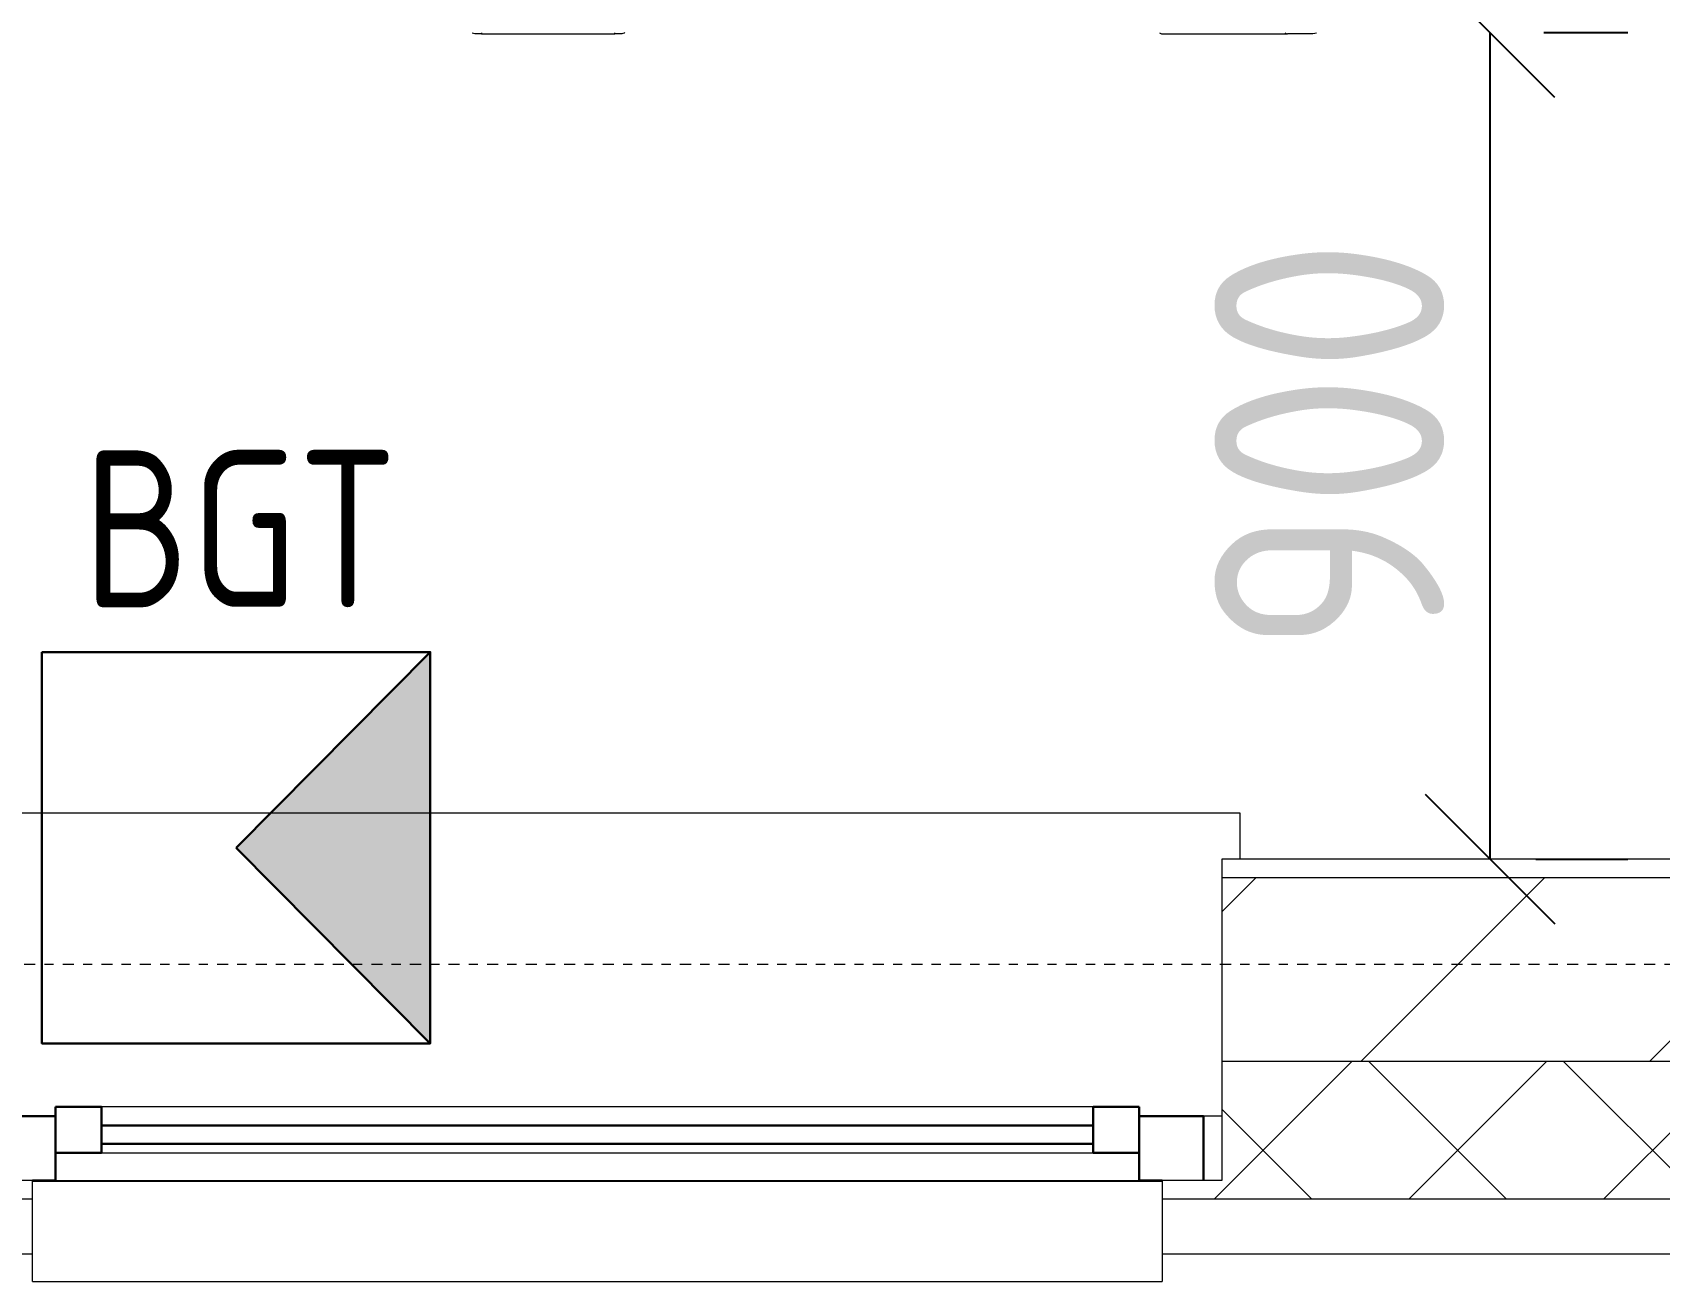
# Model space of a CAD drawing. Header units: millimetres. Extents: x -174154 to -170572, y -111302 to -109817.
# Drawn here: x -172527.14 to -172509.42, y -110625.09 to -110611.49 of the extents above; entities that cross this region are included whole.
import ezdxf

# ---------------------------------------------------------------- set-up
doc = ezdxf.new("R2010")
doc.units = ezdxf.units.MM
doc.linetypes.add('ACAD_ISO02W100', pattern=[15, 12, -3])
doc.linetypes.add('ADSK_Линия сетки', pattern=[21, 12, -3, 3, -3])
doc.layers.get('Defpoints').update_dxf_attribs({"color": 70})
for name, color, linetype, lineweight in [('!Подложка', 252, 'ACAD_ISO02W100', 25), ('Кабель ПС', 20, 'ACAD_ISO02W100', 30), ('Каркас_Импост', 7, 'Continuous', 18), ('Окна', 7, 'Continuous', 18), ('ОПС', 1, 'Continuous', 30), ('Оси', 7, 'Continuous', 9), ('Остекление', 7, 'Continuous', 30), ('Отлив', 7, 'Continuous', 18), ('Подоконник_Верхний брус', 7, 'Continuous', 18), ('ПС', 1, 'Continuous', 50), ('Размеры', 7, 'Continuous', 9), ('Специальное оборудование', 7, 'Continuous', 18), ('Стены разрез', 7, 'Continuous', 40), ('Стены штриховка', 7, 'Continuous', 18)]:
    doc.layers.add(name, color=color, linetype=linetype, lineweight=lineweight)
doc.styles.add('GOST Common', font='GOST Common.ttf', dxfattribs={"width": 0.9, "height": 250})
doc.styles.get("Standard").update_dxf_attribs({"font": 'GOST_A.TTF'})
doc.dimstyles.new('ADSK_Проверочный', dxfattribs={"dimscale": 304.8, "dimtxt": 251.4287490705518, "dimasz": 0.4639107611548557, "dimexe": 0.4921259842519685, "dimexo": 0.4921259842519685, "dimgap": 0.1640419947506562, "dimtad": 1, "dimdec": 0, "dimdsep": 46, "dimtxsty": 'GOST Common', "dimblk1": 'OBLIQUE', "dimblk2": 'OBLIQUE', "dimsah": 1, "dimcen": 0.09, "dimazin": 0, "dimtfac": 1, "dimtdec": 4, "dimtix": 1, "dimtmove": 0, "dimatfit": 3, "dimfxl": 1, "dimtvp": 1, "dimtolj": 1, "dimtzin": 0, "dimarcsym": 2})

# ---------------------------------------------------------------- blocks, each defined once
blk = doc.blocks.new('ИОО')
at = {"layer": 'Кабель ПС', "ltscale": 100}
h = blk.add_hatch(color=5, dxfattribs=at)
h.dxf.hatch_style = 1
h.paths.add_polyline_path([(-1.4210854715202e-14, 0), (184.7041002116166, -186.0909570144286), (184.7041002116166, 186.0909532448423)])
at = {"layer": 'ОПС', "color": 5, "ltscale": 100}
for p, q in [((184.7041002116166, 186.0909532448422), (0, 0)), ((0, 0), (184.7041002116166, -186.0909570144286))]:
    blk.add_line(p, q, dxfattribs=at)
blk.add_lwpolyline([(-184.704168090364, 186.0909532448422), (184.7041002116166, 186.0909532448422), (184.7041002116166, -186.0909570144286), (-184.704168090364, -186.0909570144286)], close=True, dxfattribs=at)
blk = doc.blocks.new('*U8')
at = {"layer": 'Кабель ПС', "color": 20, "xscale": 0.803782661242815, "yscale": 0.803782661242815, "zscale": 0.803782661242815}
blk.add_blockref('ИОО', (148.327871513573, 149.8498992415369), dxfattribs=at)
at = {"layer": 'ПС', "color": 0, "ltscale": 300, "insert": (151.4550583845362, 393.7279325578868), "char_height": 120, "width": 108.0051816058258, "attachment_point": 5, "bg_fill": 3, "box_fill_scale": 1, "bg_fill_color": 256, "bg_fill_transparency": 0}
blk.add_mtext('BGT', dxfattribs=at)
blk = doc.blocks.new('Medical_All_ARJO_Enterprise-8000_Patient-Bed - Citadel-V2-В_АР_ПЭ_02 Этаж')
at = {"layer": 'Специальное оборудование'}
for p, q in [((-177.583756780616, -515.9550463456553), (-180.3008005576133, -515.9550463456553)), ((-172.9221117669278, -515.9550463456553), (-177.5837567806161, -515.9550463456553)), ((-172.9221117669278, -514.8064161324413), (-172.9221117669278, -515.9550463456552)), ((-172.9221117669578, -515.9550463456633), (-27.71378202269281, -515.9550463456546)), ((-27.71378202266032, -515.9550463456552), (-27.71378202266032, -514.8064161324413)), ((-23.05213700897236, -515.9550463456553), (-27.71378202266041, -515.9550463456553)), ((-20.33509323197536, -515.9550463456553), (-23.05213700897238, -515.9550463456553)), ((568.2010095492764, -515.9550463456633), (704.6522054866142, -515.9550463456633)), ((718.3333543249937, -515.9550463456553), (704.6522054866457, -515.9550463456552)), ((728.2071815213613, -515.9550463456553), (718.3333543249939, -515.9550463456553)), ((732.2264014156983, -515.9550463456553), (728.2071815213615, -515.9550463456553))]:
    blk.add_line(p, q, dxfattribs=at)
at = {"layer": 'Специальное оборудование', "flags": 128}
for points in [[(-180.3008005576135, -515.9550463456553), (-181.6894195701683, -515.7392832685676), (-183.0246747328172, -515.1002856913561)], [(-16.94664422072446, -514.601011557233), (-17.61121905677167, -515.1002856913561), (-18.94647421942063, -515.7392832685678), (-20.33509323197543, -515.9550463456553)], [(736.2557252592579, -515.1002856913561), (734.280532897924, -515.7392832685678), (732.2264014156981, -515.9550463456553)]]:
    blk.add_lwpolyline(points, dxfattribs=at)
at = {"layer": 'Специальное оборудование'}
for centre, major_axis, ratio, start_param, end_param in [((568.2010095493107, -482.2453451814156), (0, 33.70970116423958), 0.3420201433256689, 2.879793265790644, 3.141592653589789), ((704.6522054866457, -482.2453451814156), (0, 33.70970116423956), 0.3420201433256682, 2.879793265790663, 3.141592653589798)]:
    blk.add_ellipse(centre, major_axis=major_axis, ratio=ratio, start_param=start_param, end_param=end_param, dxfattribs=at)
blk = doc.blocks.new('B2B_Окно_1створка - 1320х1460h-729011-В_АР_ПЭ_02 Этаж')
at = {"layer": 'Каркас_Импост', "lineweight": 30}
for p, q in [((-660.0000000000082, 135.0000000000019), (-660.0000000000083, 65.00000000000188)), ((-590.0000000000081, 135.0000000000017), (-615.0000000000126, 135.0000000000018)), ((-590.0000000000082, 105.0000000000029), (-590.0000000000081, 135.0000000000017)), ((589.999999999992, 134.9999999999978), (589.9999999999919, 104.999999999999)), ((614.9999999999613, 134.9999999999977), (589.999999999992, 134.9999999999978)), ((659.9999999999919, 64.99999999999763), (659.9999999999923, 134.9999999999974)), ((-540.0000000000061, 104.9999999999996), (-590.0000000000061, 104.9999999999996)), ((-590.0000000000061, 104.9999999999996), (-590.0000000000061, 54.99999999999958)), ((-540.0000000000061, 54.99999999999958), (-540.0000000000061, 104.9999999999996)), ((539.9999999999905, 104.9999999999996), (539.9999999999905, 54.99999999999958)), ((589.9999999999905, 104.9999999999996), (539.9999999999905, 104.9999999999996)), ((589.9999999999905, 54.99999999999958), (589.9999999999905, 104.9999999999996)), ((-660.0000000000083, 65.00000000000188), (-590.0000000000083, 65.00000000000166)), ((-590.0000000000061, 54.99999999999958), (-540.0000000000061, 54.99999999999958)), ((539.9999999999905, 54.99999999999958), (589.9999999999905, 54.99999999999958)), ((589.9999999999917, 64.99999999999783), (659.9999999999919, 64.99999999999763))]:
    blk.add_line(p, q, dxfattribs=at)
at = {"layer": 'Каркас_Импост'}
for p, q in [((589.9999999999923, 134.9999999999978), (-590.0000000000082, 135.0000000000017)), ((539.9999999999905, 104.9999999999996), (-540.0000000000061, 104.9999999999996)), ((-540.0000000000061, 54.99999999999958), (539.9999999999905, 54.99999999999958))]:
    blk.add_line(p, q, dxfattribs=at)
at = {"layer": 'Остекление'}
for p, q in [((539.9999999999918, 94.99999999999783), (-540.0000000000081, 95.00000000000131)), ((-540.0000000000081, 95.00000000000131), (-540.0000000000082, 75.00000000000134)), ((539.9999999999917, 74.99999999999785), (539.9999999999918, 94.99999999999783)), ((-540.0000000000082, 75.00000000000134), (539.9999999999917, 74.99999999999785))]:
    blk.add_line(p, q, dxfattribs=at)
blk = doc.blocks.new('В2В_Подоконник_ПВХ - ПВХ-717279-В_АР_ПЭ_02 Этаж')
at = {"layer": 'Подоконник_Верхний брус'}
for p, q in [((-680.0000000000001, 0), (-659.9999999999968, 0)), ((659.9999999999968, 0), (680.0000000000001, 0)), ((-700.0000000000006, -279.9999999999951), (-700.0000000000007, -329.9999999999969)), ((699.9999999999997, -329.9999999999991), (699.9999999999998, -279.9999999999973)), ((-700.0000000000007, -329.9999999999969), (699.9999999999997, -329.9999999999991))]:
    blk.add_line(p, q, dxfattribs=at)
blk = doc.blocks.new('B2B_Отлив - Отлив_металлический-717280-В_АР_ПЭ_02 Этаж')
at = {"layer": 'Отлив'}
for p, q in [((-614.9999999999999, 79.99999999999714), (-614.9999999999999, 110.0000000000041)), ((614.9999999999999, 110.0000000000041), (-614.9999999999999, 110.0000000000041)), ((614.9999999999999, 110.0000000000041), (614.9999999999999, 79.99999999999946)), ((-614.9999999999999, 0.9999999999999765), (614.9999999999999, 0.9999999999999765))]:
    blk.add_line(p, q, dxfattribs=at)
blk = doc.blocks.new('_Oblique')
at = {"color": 0, "linetype": 'ByBlock', "lineweight": -2}
blk.add_line((-0.5, -0.5), (0.5, 0.5), dxfattribs=at)
blk = doc.blocks.new('*D511')
at = {"layer": 'Defpoints', "color": 0, "transparency": 16777216}
for p in [(2520.768167921186, 1329.999999999988), (2612.039078880235, 1329.999999999988), (2512.054180020467, 429.9999999999911)]:
    blk.add_point(p, dxfattribs=at)
at = {"layer": 'Размеры', "color": 0, "lineweight": -2, "transparency": 16777216}
for p, q in [((2612.039078880236, 429.9999999999911), (2612.039078880235, 1329.999999999988)), ((2670.768167921186, 1329.999999999988), (2762.039078880235, 1329.999999999988)), ((2662.054180020467, 429.9999999999911), (2762.039078880236, 429.9999999999912))]:
    blk.add_line(p, q, dxfattribs=at)
at = {"layer": 'Размеры', "color": 0, "lineweight": -2, "transparency": 16777216, "xscale": 141.4, "yscale": 141.4, "zscale": 141.4}
for p, rotation in [((2612.039078880235, 1329.999999999988), 90), ((2612.039078880236, 429.9999999999911), 270)]:
    blk.add_blockref('_Oblique', p, dxfattribs=dict(at, rotation=rotation))
at = {"layer": 'Размеры', "color": 0, "lineweight": 20, "transparency": 16777216, "insert": (2437.039078880235, 879.9999999999886), "char_height": 250, "width": 567.6323623084321, "attachment_point": 5, "rotation": 90, "style": 'GOST Common'}
blk.add_mtext('\\A1;900', dxfattribs=at)
blk = doc.blocks.new('A$C02fe7d8c')
at = {"layer": 'Стены разрез', "lineweight": 20, "true_color": 0x636466}
h = blk.add_hatch(dxfattribs=at)
h.set_pattern_fill('FP_2', color=251, style=0, pattern_type=2)
h.set_pattern_definition([(45, (30280.00000000015, 12304.99999999978), (-314.3089642374204, 314.3089642374204), []), (45, (30594.30900000015, 12304.99999999978), (-314.3089642374204, 314.3089642374204), [555.625, -111.125, 3.353, -107.772])])
h.paths.add_polyline_path([(14392.26481203881, 209.9999999999436), (15029.99999999991, 209.9999999999436), (15029.99999999991, 409.9999999999418), (10920.01034354042, 409.9999999999582), (10920.01034354042, 209.9999999999618), (13641.12819182615, 209.9999999999527)])
h.paths.add_polyline_path([(9560.010343540427, 209.9999999999618), (9560.010343540427, 409.9999999999582), (6599.999999999985, 409.9999999999764), (6599.999999999989, 209.9999999999782), (9134.308470550255, 209.9999999999618)])
h.paths.add_polyline_path([(5239.999999999989, 209.9999999999782), (5239.999999999985, 409.9999999999764), (2320.010343540409, 409.9999999999927), (2320.010343540413, 209.9999999999964), (4627.488749274355, 209.9999999999782)])
h.paths.add_polyline_path([(960.0103435404089, 209.9999999999964), (960.0103435404089, 409.9999999999927), (209.9999999999673, 409.9999999999927), (209.9999999999673, 209.9999999999964), (871.805648211106, 209.9999999999964)])
h = blk.add_hatch(dxfattribs=at)
h.set_pattern_fill('FP_1', color=251, style=0, pattern_type=2)
h.set_pattern_definition([(45, (30280.00000000015, 12304.99999999978), (-106.0660171779821, 106.0660171779821), []), (135, (30280.00000000015, 12304.99999999978), (-106.0660171779821, -106.0660171779821), [])])
h.paths.add_polyline_path([(15029.99999999991, 59.99999999994361), (15029.99999999991, 209.9999999999436), (10920.01034354042, 209.9999999999618), (10920.01034354043, 79.99999999996544), (10855.01034354042, 79.99999999996544), (10855.01034354042, 59.99999999995998), (12138.85495140086, 59.99999999995089)])
h.paths.add_polyline_path([(9625.010343540456, 59.99999999995998), (9625.010343540449, 79.99999999996544), (9560.010343540427, 79.99999999996544), (9560.010343540427, 209.9999999999618), (6599.999999999989, 209.9999999999782), (6599.999999999989, 79.99999999997272), (6534.999999999985, 79.99999999997272), (6534.999999999982, 59.99999999997817), (9134.308470550255, 59.99999999995998)])
h.paths.add_polyline_path([(5305.000000000015, 59.99999999997817), (5305.000000000015, 79.99999999997272), (5239.999999999989, 79.99999999997272), (5239.999999999989, 209.9999999999782), (2320.010343540413, 209.9999999999964), (2320.010343540413, 79.99999999998181), (2255.010343540409, 79.99999999998181), (2255.010343540405, 59.99999999999454), (3125.215508849058, 59.99999999998727)])
h.paths.add_polyline_path([(120.6690279984578, 59.99999999999454), (1025.010343540434, 59.99999999999454), (1025.010343540434, 79.9999999999909), (960.0103435404089, 79.9999999999909), (960.0103435404089, 209.9999999999964), (59.9999999999709, 209.9999999999964), (59.9999999999709, 59.99999999999454)])
h.paths.add_polyline_path([(13094.99999999999, 109.9999999989795), (13044.99999999998, 109.9999999989795), (13044.99999999998, 159.9999999989759), (13094.99999999999, 159.9999999989759), (13094.99999999999, 139.9999999989814), (14174.99999999999, 139.9999999989814), (14174.99999999999, 159.9999999989759), (14224.99999999997, 159.9999999989759), (14224.99999999997, 109.9999999989795), (14174.99999999999, 109.9999999989795), (14174.99999999999, 119.9999999989759), (13094.99999999999, 119.9999999989759)])
at = {"layer": 'Оси', "linetype": 'ADSK_Линия сетки'}
blk.add_line((32779.99999999999, 314.9999999997399), (-1856.358330931387, 314.9999999998527), dxfattribs=at)
at = {"layer": 'Стены разрез', "color": 251, "lineweight": 20, "true_color": 0x636466}
for p, q in [((4101.010066113777, 429.9999999999873), (2320.010343540434, 429.9999999999927)), ((2320.010343540434, 429.9999999999927), (2320.010343540438, 79.99999999999454)), ((1025.010343540464, 80), (960.0103435404417, 80)), ((1025.01034354046, -1.818989403545856e-12), (1025.010343540464, 80)), ((2320.010343540438, 79.99999999999454), (2255.010343540438, 79.99999999999454)), ((2255.010343540438, 79.99999999999454), (2255.010343540431, -7.275957614183426e-12)), ((0, 0), (1025.01034354046, -1.818989403545856e-12)), ((2255.010343540431, -7.275957614183426e-12), (5305.00000000004, -1.637090463191271e-11))]:
    blk.add_line(p, q, dxfattribs=at)
at = {"layer": 'Стены штриховка', "color": 251, "lineweight": 20, "true_color": 0x636466}
for p, q in [((2320.010343540434, 409.9999999999927), (5240.000000000011, 409.9999999999854)), ((2320.010343540438, 209.9999999999927), (5240.000000000018, 209.9999999999818)), ((60.00000000000364, 60), (1025.010343540464, 59.99999999999636)), ((2255.010343540431, 59.99999999999272), (5305.00000000004, 59.99999999998181))]:
    blk.add_line(p, q, dxfattribs=at)
at = {"layer": 'Окна', "color": 251, "lineweight": 20, "true_color": 0x636466, "rotation": 180}
for name, p in [('В2В_Подоконник_ПВХ - ПВХ-717279-В_АР_ПЭ_02 Этаж', (1640.010343540438, 149.9999999999964)), ('B2B_Окно_1створка - 1320х1460h-729011-В_АР_ПЭ_02 Этаж', (1640.010343540431, 214.9999999999964)), ('B2B_Отлив - Отлив_металлический-717280-В_АР_ПЭ_02 Этаж', (1640.010343540434, 79.99999999999454))]:
    blk.add_blockref(name, p, dxfattribs=at)
at = {"layer": 'Специальное оборудование', "color": 251, "lineweight": 20, "true_color": 0x636466}
blk.add_blockref('Medical_All_ARJO_Enterprise-8000_Patient-Bed - Citadel-V2-В_АР_ПЭ_02 Этаж', (1686.852240821339, 1844.457583427427), dxfattribs=at)
at = {"layer": 'Размеры', "color": 251, "lineweight": 20, "true_color": 0x636466}
dim = blk.add_linear_dim(base=(2612.039078880235, 1329.999999999988), p1=(2512.054180020466, 429.9999999999909), p2=(2520.768167921186, 1329.999999999987), angle=90, dimstyle='ADSK_Проверочный', override={"dimpost": '<>', "dimfxl": 900.0421843364495}, dxfattribs=at)
dim.commit()
dim.dimension.update_dxf_attribs({"geometry": '*D511', "text_midpoint": (2437.039078880235, 879.9999999999886)})

msp = doc.modelspace()

# ---------------------------------------------------------------- block references
at = {"layer": 'ПС', "color": 0, "xscale": 0.01424277820484836, "yscale": 0.01424277820484836, "zscale": 0.01424277820484836}
msp.add_blockref('*U8', (-172527.0355316479, -110622.4992954239), dxfattribs=at)

# ---------------------------------------------------------------- next in the draw order: block references
at = {"layer": '!Подложка', "ltscale": 20, "xscale": 0.01, "yscale": 0.01, "zscale": 0.01}
msp.add_blockref('A$C02fe7d8c', (-172537.3894769453, -110624.7877293258), dxfattribs=at)

doc.saveas('drawing.dxf')
